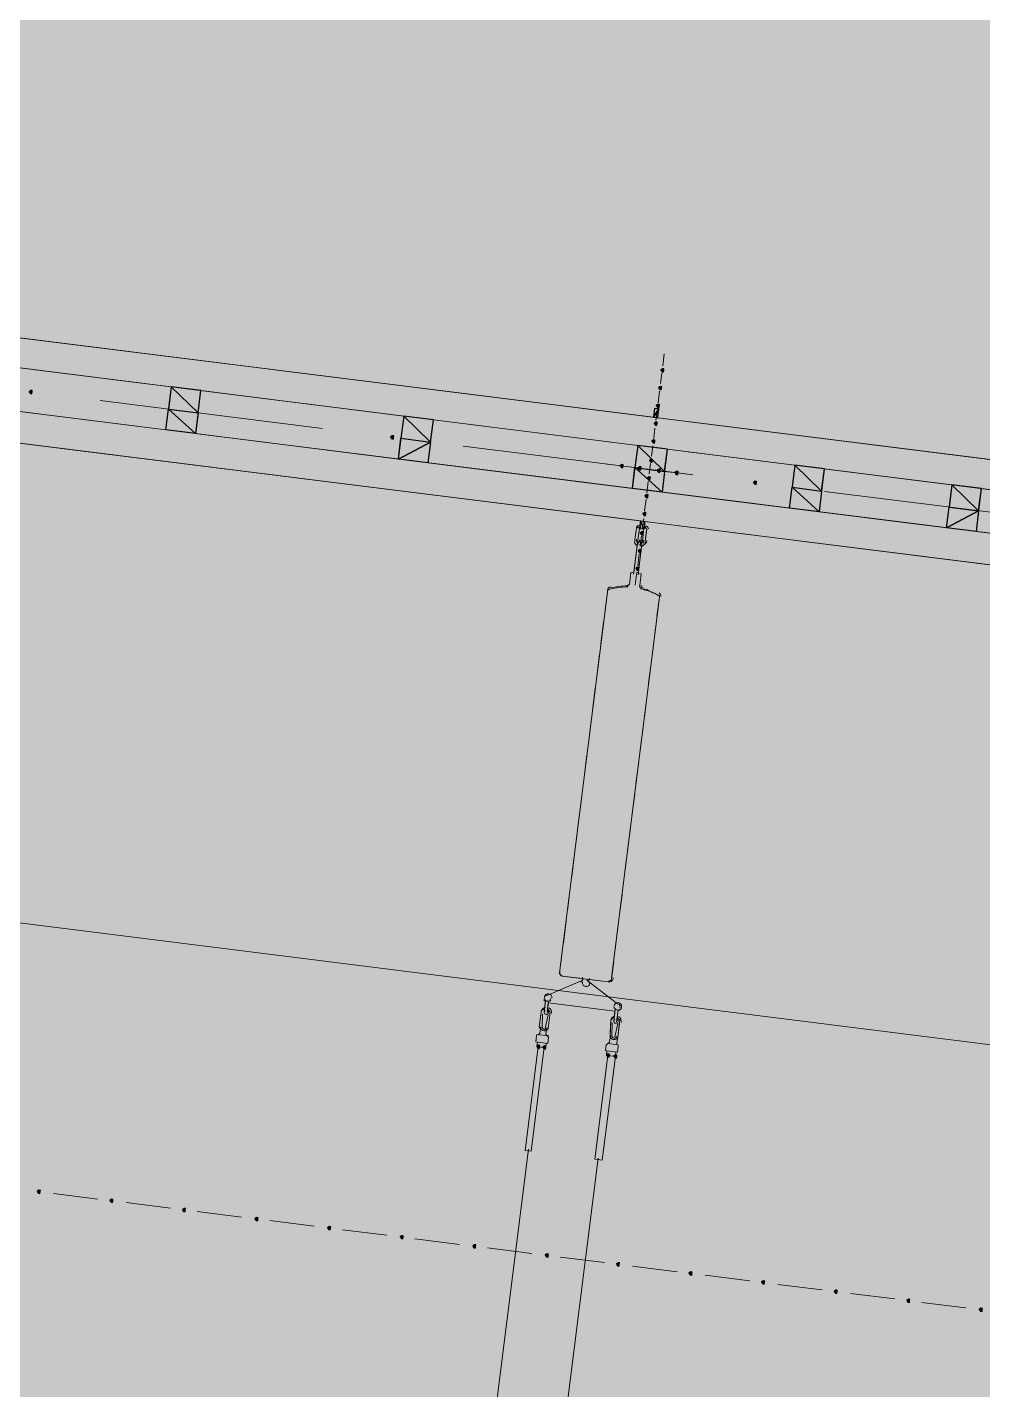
# Model space of a CAD drawing. Header units: metres. Extents: x -4 to 509425, y 7549 to 4732445.
# Drawn here: x 476067.37 to 476072.79, y 4719766.11 to 4719773.84 of the extents above; entities that cross this region are included whole.
import ezdxf

# ---------------------------------------------------------------- set-up
doc = ezdxf.new("R2010")
doc.units = ezdxf.units.M
doc.header["$LTSCALE"] = 0.01
doc.header["$MEASUREMENT"] = 0
doc.layers.get('0').update_dxf_attribs({"lineweight": 0})
doc.layers.add('_SUBESTACIÓN', color=1, linetype='Continuous')
doc.layers.add('SUBESTACION LA VID', color=253, linetype='Continuous')

# ---------------------------------------------------------------- blocks, each defined once
blk = doc.blocks.new('A$Cfff6051d')
at = {"layer": 'SUBESTACION LA VID', "transparency": 33554687}
h = blk.add_hatch(color=256, dxfattribs=at)
h.dxf.hatch_style = 2
h.paths.add_polyline_path([(476070.9804, 4719771.8954), (476070.9814, 4719771.9038), (476070.973, 4719771.9049), (476070.9636, 4719771.8975), (476070.9709, 4719771.8881), (476070.9793, 4719771.887)])
h = blk.add_hatch(color=256, dxfattribs=at)
h.dxf.hatch_style = 2
h.paths.add_polyline_path([(476067.3985, 4719771.7728), (476067.3996, 4719771.7812), (476067.3912, 4719771.7823), (476067.3817, 4719771.7749), (476067.389, 4719771.7655), (476067.3974, 4719771.7644)])
h = blk.add_hatch(color=256, dxfattribs=at)
h.dxf.hatch_style = 2
h.paths.add_polyline_path([(476070.9678, 4719771.7946), (476070.9688, 4719771.803), (476070.9604, 4719771.8041), (476070.951, 4719771.7967), (476070.9583, 4719771.7873), (476070.9667, 4719771.7862)])
h = blk.add_hatch(color=256, dxfattribs=at)
h.dxf.hatch_style = 2
h.paths.add_polyline_path([(476070.9551, 4719771.6938), (476070.9562, 4719771.7022), (476070.9478, 4719771.7033), (476070.9383, 4719771.6959), (476070.9457, 4719771.6865), (476070.9541, 4719771.6854)])
h = blk.add_hatch(color=256, dxfattribs=at)
h.dxf.hatch_style = 2
h.paths.add_polyline_path([(476070.9425, 4719771.593), (476070.9435, 4719771.6014), (476070.9351, 4719771.6025), (476070.9257, 4719771.5951), (476070.933, 4719771.5857), (476070.9414, 4719771.5846)])
h = blk.add_hatch(color=256, dxfattribs=at)
h.dxf.hatch_style = 2
h.paths.add_polyline_path([(476069.4482, 4719771.5159), (476069.4492, 4719771.5243), (476069.4408, 4719771.5253), (476069.4314, 4719771.518), (476069.4387, 4719771.5085), (476069.4471, 4719771.5075)])
h = blk.add_hatch(color=256, dxfattribs=at)
h.dxf.hatch_style = 2
h.paths.add_polyline_path([(476070.9298, 4719771.4922), (476070.9309, 4719771.5006), (476070.9225, 4719771.5017), (476070.913, 4719771.4943), (476070.9204, 4719771.4849), (476070.9288, 4719771.4838)])
h = blk.add_hatch(color=256, dxfattribs=at)
h.dxf.hatch_style = 2
h.paths.add_polyline_path([(476070.9162, 4719771.383), (476070.9172, 4719771.3914), (476070.9088, 4719771.3925), (476070.8994, 4719771.3851), (476070.9067, 4719771.3757), (476070.9151, 4719771.3746)])
h = blk.add_hatch(color=256, dxfattribs=at)
h.dxf.hatch_style = 2
h.paths.add_polyline_path([(476070.7502, 4719771.3526), (476070.7513, 4719771.361), (476070.7429, 4719771.3621), (476070.7334, 4719771.3547), (476070.7408, 4719771.3453), (476070.7492, 4719771.3442)])
h = blk.add_hatch(color=256, dxfattribs=at)
h.dxf.hatch_style = 2
h.paths.add_polyline_path([(476070.851, 4719771.34), (476070.8521, 4719771.3484), (476070.8437, 4719771.3494), (476070.8342, 4719771.3421), (476070.8416, 4719771.3326), (476070.85, 4719771.3316)])
h = blk.add_hatch(color=256, dxfattribs=at)
h.dxf.hatch_style = 2
h.paths.add_polyline_path([(476070.9602, 4719771.3263), (476070.9613, 4719771.3347), (476070.9529, 4719771.3357), (476070.9434, 4719771.3284), (476070.9508, 4719771.3189), (476070.9592, 4719771.3179)])
h = blk.add_hatch(color=256, dxfattribs=at)
h.dxf.hatch_style = 2
h.paths.add_polyline_path([(476071.061, 4719771.3136), (476071.0621, 4719771.322), (476071.0537, 4719771.3231), (476071.0442, 4719771.3158), (476071.0516, 4719771.3063), (476071.06, 4719771.3052)])
h = blk.add_hatch(color=256, dxfattribs=at)
h.dxf.hatch_style = 2
h.paths.add_polyline_path([(476070.9035, 4719771.2822), (476070.9046, 4719771.2906), (476070.8962, 4719771.2917), (476070.8867, 4719771.2843), (476070.8941, 4719771.2749), (476070.9025, 4719771.2738)])
h = blk.add_hatch(color=256, dxfattribs=at)
h.dxf.hatch_style = 2
h.paths.add_polyline_path([(476071.5063, 4719771.2578), (476071.5073, 4719771.2662), (476071.4989, 4719771.2673), (476071.4895, 4719771.2599), (476071.4968, 4719771.2505), (476071.5052, 4719771.2494)])
h = blk.add_hatch(color=256, dxfattribs=at)
h.dxf.hatch_style = 2
h.paths.add_polyline_path([(476070.8909, 4719771.1814), (476070.8919, 4719771.1898), (476070.8835, 4719771.1908), (476070.8741, 4719771.1835), (476070.8814, 4719771.174), (476070.8898, 4719771.173)])
h = blk.add_hatch(color=256, dxfattribs=at)
h.dxf.hatch_style = 2
h.paths.add_polyline_path([(476070.8782, 4719771.0806), (476070.8793, 4719771.089), (476070.8709, 4719771.09), (476070.8614, 4719771.0827), (476070.8688, 4719771.0732), (476070.8772, 4719771.0722)])
h = blk.add_hatch(color=256, dxfattribs=at)
h.dxf.hatch_style = 2
h.paths.add_polyline_path([(476070.8645, 4719770.9714), (476070.8656, 4719770.9798), (476070.8572, 4719770.9808), (476070.8477, 4719770.9735), (476070.8551, 4719770.964), (476070.8635, 4719770.963)])
h = blk.add_hatch(color=256, dxfattribs=at)
h.dxf.hatch_style = 2
h.paths.add_polyline_path([(476070.8519, 4719770.8706), (476070.853, 4719770.879), (476070.8446, 4719770.88), (476070.8351, 4719770.8727), (476070.8425, 4719770.8632), (476070.8509, 4719770.8622)])
h = blk.add_hatch(color=256, dxfattribs=at)
h.dxf.hatch_style = 2
h.paths.add_polyline_path([(476070.8393, 4719770.7698), (476070.8403, 4719770.7782), (476070.8319, 4719770.7792), (476070.8225, 4719770.7719), (476070.8298, 4719770.7624), (476070.8382, 4719770.7614)])
h = blk.add_hatch(color=256, dxfattribs=at)
h.dxf.hatch_style = 2
h.paths.add_polyline_path([(476070.2775, 4719768.0587), (476070.2786, 4719768.0671), (476070.2702, 4719768.0681), (476070.2607, 4719768.0608), (476070.2681, 4719768.0513), (476070.2765, 4719768.0503)])
h = blk.add_hatch(color=256, dxfattribs=at)
h.dxf.hatch_style = 2
h.paths.add_polyline_path([(476070.3111, 4719768.0544), (476070.3122, 4719768.0628), (476070.3038, 4719768.0639), (476070.2943, 4719768.0565), (476070.3017, 4719768.0471), (476070.3101, 4719768.046)])
h = blk.add_hatch(color=256, dxfattribs=at)
h.dxf.hatch_style = 2
h.paths.add_polyline_path([(476070.6724, 4719768.0092), (476070.6734, 4719768.0176), (476070.665, 4719768.0186), (476070.6556, 4719768.0113), (476070.6629, 4719768.0018), (476070.6713, 4719768.0008)])
h = blk.add_hatch(color=256, dxfattribs=at)
h.dxf.hatch_style = 2
h.paths.add_polyline_path([(476070.7144, 4719768.0039), (476070.7154, 4719768.0123), (476070.707, 4719768.0133), (476070.6976, 4719768.006), (476070.7049, 4719767.9965), (476070.7133, 4719767.9955)])
h = blk.add_hatch(color=256, dxfattribs=at)
h.dxf.hatch_style = 2
h.paths.add_polyline_path([(476067.4441, 4719767.2364), (476067.4451, 4719767.2448), (476067.4367, 4719767.2459), (476067.4273, 4719767.2385), (476067.4346, 4719767.2291), (476067.443, 4719767.228)])
h = blk.add_hatch(color=256, dxfattribs=at)
h.dxf.hatch_style = 2
h.paths.add_polyline_path([(476067.8557, 4719767.1848), (476067.8568, 4719767.1932), (476067.8484, 4719767.1943), (476067.8389, 4719767.1869), (476067.8463, 4719767.1775), (476067.8547, 4719767.1764)])
h = blk.add_hatch(color=256, dxfattribs=at)
h.dxf.hatch_style = 2
h.paths.add_polyline_path([(476068.2673, 4719767.1332), (476068.2684, 4719767.1416), (476068.26, 4719767.1427), (476068.2505, 4719767.1353), (476068.2579, 4719767.1259), (476068.2663, 4719767.1248)])
h = blk.add_hatch(color=256, dxfattribs=at)
h.dxf.hatch_style = 2
h.paths.add_polyline_path([(476068.6789, 4719767.0816), (476068.68, 4719767.09), (476068.6716, 4719767.0911), (476068.6621, 4719767.0837), (476068.6695, 4719767.0743), (476068.6779, 4719767.0732)])
h = blk.add_hatch(color=256, dxfattribs=at)
h.dxf.hatch_style = 2
h.paths.add_polyline_path([(476069.0906, 4719767.03), (476069.0916, 4719767.0384), (476069.0832, 4719767.0395), (476069.0738, 4719767.0321), (476069.0811, 4719767.0227), (476069.0895, 4719767.0216)])
h = blk.add_hatch(color=256, dxfattribs=at)
h.dxf.hatch_style = 2
h.paths.add_polyline_path([(476069.5022, 4719766.9784), (476069.5032, 4719766.9868), (476069.4948, 4719766.9878), (476069.4854, 4719766.9805), (476069.4927, 4719766.971), (476069.5011, 4719766.97)])
h = blk.add_hatch(color=256, dxfattribs=at)
h.dxf.hatch_style = 2
h.paths.add_polyline_path([(476069.9138, 4719766.9268), (476069.9148, 4719766.9352), (476069.9064, 4719766.9362), (476069.897, 4719766.9289), (476069.9043, 4719766.9194), (476069.9127, 4719766.9184)])
h = blk.add_hatch(color=256, dxfattribs=at)
h.dxf.hatch_style = 2
h.paths.add_polyline_path([(476070.3254, 4719766.8752), (476070.3265, 4719766.8836), (476070.3181, 4719766.8846), (476070.3086, 4719766.8773), (476070.316, 4719766.8678), (476070.3244, 4719766.8668)])
h = blk.add_hatch(color=256, dxfattribs=at)
h.dxf.hatch_style = 2
h.paths.add_polyline_path([(476070.7286, 4719766.8246), (476070.7297, 4719766.833), (476070.7213, 4719766.8341), (476070.7118, 4719766.8267), (476070.7192, 4719766.8173), (476070.7276, 4719766.8162)])
h = blk.add_hatch(color=256, dxfattribs=at)
h.dxf.hatch_style = 2
h.paths.add_polyline_path([(476071.1402, 4719766.773), (476071.1413, 4719766.7814), (476071.1329, 4719766.7825), (476071.1234, 4719766.7751), (476071.1308, 4719766.7657), (476071.1392, 4719766.7646)])
h = blk.add_hatch(color=256, dxfattribs=at)
h.dxf.hatch_style = 2
h.paths.add_polyline_path([(476071.5519, 4719766.7214), (476071.5529, 4719766.7298), (476071.5445, 4719766.7309), (476071.5351, 4719766.7235), (476071.5424, 4719766.7141), (476071.5508, 4719766.713)])
h = blk.add_hatch(color=256, dxfattribs=at)
h.dxf.hatch_style = 2
h.paths.add_polyline_path([(476071.9635, 4719766.6698), (476071.9645, 4719766.6782), (476071.9561, 4719766.6793), (476071.9467, 4719766.6719), (476071.954, 4719766.6625), (476071.9624, 4719766.6614)])
h = blk.add_hatch(color=256, dxfattribs=at)
h.dxf.hatch_style = 2
h.paths.add_polyline_path([(476072.3751, 4719766.6182), (476072.3761, 4719766.6266), (476072.3677, 4719766.6277), (476072.3583, 4719766.6203), (476072.3656, 4719766.6109), (476072.374, 4719766.6098)])
h = blk.add_hatch(color=256, dxfattribs=at)
h.dxf.hatch_style = 2
h.paths.add_polyline_path([(476072.7867, 4719766.5666), (476072.7878, 4719766.575), (476072.7794, 4719766.5761), (476072.7699, 4719766.5687), (476072.7773, 4719766.5593), (476072.7857, 4719766.5582)])
at = {"layer": 'SUBESTACION LA VID', "lineweight": 15}
for p, q in [((476076.4761, 4719767.6143), (475978.9986, 4719779.835)), ((476073.4752, 4719771.3096), (476060.4631, 4719772.9409)), ((476073.3029, 4719771.1606), (476060.5848, 4719772.755)), ((476073.2724, 4719770.917), (476060.5543, 4719772.5114)), ((476073.4015, 4719770.7216), (476060.3894, 4719772.3529)), ((476070.9836, 4719771.9889), (476070.9752, 4719771.9217)), ((476070.9699, 4719771.8797), (476070.9625, 4719771.8209)), ((476068.1566, 4719771.5583), (476068.1871, 4719771.8019)), ((476068.3246, 4719771.5373), (476068.3551, 4719771.7809)), ((476070.9572, 4719771.7789), (476070.9488, 4719771.7117)), ((476069.045, 4719771.5664), (476067.7849, 4719771.7244)), ((476069.4754, 4719771.393), (476069.506, 4719771.6366)), ((476069.6434, 4719771.3719), (476069.674, 4719771.6155)), ((476070.9446, 4719771.6781), (476070.9362, 4719771.6109)), ((476070.9309, 4719771.5689), (476070.9235, 4719771.5101)), ((476071.103, 4719771.3084), (476069.843, 4719771.4664)), ((476070.8027, 4719771.2266), (476070.8332, 4719771.4702)), ((476070.9183, 4719771.4681), (476070.9109, 4719771.4093)), ((476070.9707, 4719771.2055), (476071.0012, 4719771.4491)), ((476070.725, 4719771.3558), (476070.6578, 4719771.3642)), ((476070.8258, 4719771.3431), (476070.767, 4719771.3505)), ((476070.9266, 4719771.3305), (476070.8678, 4719771.3379)), ((476070.9056, 4719771.3673), (476070.8983, 4719771.3085)), ((476071.0358, 4719771.3168), (476070.9686, 4719771.3252)), ((476071.145, 4719771.3031), (476071.0694, 4719771.3126)), ((476071.6931, 4719771.1149), (476071.7237, 4719771.3586)), ((476071.8611, 4719771.0939), (476071.8917, 4719771.3375)), ((476070.893, 4719771.2665), (476070.8846, 4719771.1992)), ((476072.5836, 4719771.0033), (476072.6141, 4719771.2469)), ((476070.8804, 4719771.1656), (476070.8719, 4719771.0984)), ((476073.1527, 4719771.0514), (476071.8927, 4719771.2094)), ((476072.7516, 4719770.9822), (476072.7821, 4719771.2259)), ((476070.8173, 4719770.9347), (476070.8257, 4719771.0019)), ((476070.8341, 4719770.9325), (476070.8425, 4719770.9997)), ((476070.8667, 4719771.0564), (476070.8593, 4719770.9976)), ((476070.8677, 4719770.9966), (476070.8593, 4719770.9294)), ((476070.873, 4719771.0386), (476070.8677, 4719770.9966)), ((476070.854, 4719770.9556), (476070.8467, 4719770.8968)), ((476070.8845, 4719770.9945), (476070.8761, 4719770.9273)), ((476070.8835, 4719770.9861), (476070.8803, 4719770.9609)), ((476070.832, 4719770.9157), (476070.8099, 4719770.7393)), ((476070.8414, 4719770.8548), (476070.833, 4719770.7876)), ((476070.8572, 4719770.9126), (476070.8351, 4719770.7362)), ((476070.8288, 4719770.754), (476070.8193, 4719770.6784)), ((476070.6481, 4719770.5378), (476070.6607, 4719770.6386)), ((476070.9558, 4719770.6101), (476070.9421, 4719770.5009)), ((476070.6239, 4719770.3446), (476070.6397, 4719770.4706)), ((476070.9337, 4719770.4337), (476070.9179, 4719770.3077)), ((476070.6007, 4719770.1598), (476070.6165, 4719770.2858)), ((476070.9105, 4719770.2489), (476070.8947, 4719770.1229)), ((476070.5765, 4719769.9666), (476070.5923, 4719770.0926)), ((476070.8863, 4719770.0557), (476070.8705, 4719769.9297)), ((476070.5533, 4719769.7818), (476070.5691, 4719769.9078)), ((476070.8631, 4719769.8709), (476070.8473, 4719769.7449)), ((476070.5291, 4719769.5885), (476070.5449, 4719769.7145)), ((476070.8389, 4719769.6777), (476070.8231, 4719769.5517)), ((476070.5059, 4719769.4037), (476070.5217, 4719769.5297)), ((476070.8157, 4719769.4929), (476070.7999, 4719769.3669)), ((476070.4817, 4719769.2105), (476070.4975, 4719769.3365)), ((476070.7915, 4719769.2997), (476070.7757, 4719769.1737)), ((476070.4585, 4719769.0257), (476070.4743, 4719769.1517)), ((476070.7683, 4719769.1149), (476070.7525, 4719768.9889)), ((476070.4343, 4719768.8325), (476070.4501, 4719768.9585)), ((476070.7441, 4719768.9217), (476070.7283, 4719768.7957)), ((476070.4111, 4719768.6477), (476070.4269, 4719768.7737)), ((476070.7209, 4719768.7369), (476070.7051, 4719768.6108)), ((476070.3901, 4719768.4797), (476070.4027, 4719768.5805)), ((476070.6967, 4719768.5436), (476070.6841, 4719768.4428)), ((476070.6652, 4719768.4281), (476070.4048, 4719768.4608)), ((476070.3228, 4719768.3516), (476070.5213, 4719768.4376)), ((476070.7176, 4719768.3021), (476070.5465, 4719768.4345)), ((476070.3018, 4719768.2519), (476070.3102, 4719768.3191)), ((476070.3039, 4719768.3369), (476070.3028, 4719768.3285)), ((476070.3186, 4719768.2498), (476070.327, 4719768.317)), ((476070.7039, 4719768.2612), (476070.3259, 4719768.3086)), ((476070.3375, 4719768.3327), (476070.3364, 4719768.3243)), ((476070.2839, 4719768.2456), (476070.2744, 4719768.17)), ((476070.2923, 4719768.2445), (476070.2912, 4719768.1679)), ((476070.3259, 4719768.2403), (476070.308, 4719768.1658)), ((476070.3343, 4719768.2392), (476070.3248, 4719768.1636)), ((476070.6966, 4719768.2024), (476070.705, 4719768.2696)), ((476070.6987, 4719768.2874), (476070.6977, 4719768.279)), ((476070.7134, 4719768.2003), (476070.7218, 4719768.2675)), ((476070.7407, 4719768.2822), (476070.7397, 4719768.2738)), ((476070.2818, 4719768.1605), (476070.2786, 4719768.1353)), ((476070.3154, 4719768.1563), (476070.3122, 4719768.1311)), ((476070.6787, 4719768.1961), (476070.6776, 4719768.1194)), ((476070.6871, 4719768.195), (476070.686, 4719768.1184)), ((476070.7207, 4719768.1908), (476070.7028, 4719768.1163)), ((476070.7291, 4719768.1897), (476070.7196, 4719768.1141)), ((476070.2691, 4719768.0597), (476070.1954, 4719767.4717)), ((476070.2597, 4719768.1206), (476070.2555, 4719768.087)), ((476070.3227, 4719768.0786), (476070.2555, 4719768.087)), ((476070.2555, 4719768.087), (476070.2555, 4719768.087)), ((476070.2597, 4719768.1206), (476070.2597, 4719768.1206)), ((476070.2639, 4719768.086), (476070.2607, 4719768.0608)), ((476070.328, 4719768.1206), (476070.2608, 4719768.129)), ((476070.3027, 4719768.0555), (476070.2691, 4719768.0597)), ((476070.2692, 4719768.128), (476070.2786, 4719768.1353)), ((476070.3143, 4719768.0796), (476070.3111, 4719768.0544)), ((476070.3196, 4719768.1216), (476070.3122, 4719768.1311)), ((476070.3269, 4719768.1122), (476070.3227, 4719768.0786)), ((476070.3227, 4719768.0786), (476070.3227, 4719768.0786)), ((476070.3269, 4719768.1122), (476070.3269, 4719768.1122)), ((476070.6545, 4719768.0711), (476070.6503, 4719768.0375)), ((476070.6629, 4719768.0701), (476070.6629, 4719768.0701)), ((476070.664, 4719768.0785), (476070.6734, 4719768.0858)), ((476070.664, 4719768.0785), (476070.7228, 4719768.0711)), ((476070.6766, 4719768.111), (476070.6734, 4719768.0858)), ((476070.7144, 4719768.0721), (476070.7154, 4719768.0805)), ((476070.7186, 4719768.1057), (476070.7154, 4719768.0805)), ((476070.7217, 4719768.0627), (476070.7175, 4719768.0291)), ((476070.7217, 4719768.0627), (476070.7217, 4719768.0627)), ((476070.3027, 4719768.0555), (476070.229, 4719767.4675)), ((476070.664, 4719768.0102), (476070.5902, 4719767.4222)), ((476070.706, 4719768.0049), (476070.6322, 4719767.4169)), ((476070.6587, 4719768.0365), (476070.6556, 4719768.0113)), ((476070.6587, 4719768.0365), (476070.7175, 4719768.0291)), ((476070.6587, 4719768.0365), (476070.6587, 4719768.0365)), ((476070.664, 4719768.0102), (476070.706, 4719768.0049)), ((476070.7091, 4719768.0301), (476070.706, 4719768.0049)), ((476070.7175, 4719768.0291), (476070.7175, 4719768.0291)), ((476070.229, 4719767.4675), (476070.1954, 4719767.4717)), ((476070.5902, 4719767.4222), (476070.6322, 4719767.4169)), ((476067.7717, 4719767.1953), (476067.5197, 4719767.2269)), ((476068.1833, 4719767.1437), (476067.9313, 4719767.1753)), ((476068.5865, 4719767.0932), (476068.3345, 4719767.1248)), ((476068.9982, 4719767.0416), (476068.7462, 4719767.0732)), ((476069.4098, 4719766.99), (476069.1578, 4719767.0216)), ((476069.8214, 4719766.9384), (476069.5694, 4719766.97)), ((476070.233, 4719766.8868), (476069.981, 4719766.9184)), ((476070.6446, 4719766.8352), (476070.3926, 4719766.8668)), ((476071.0562, 4719766.7836), (476070.8042, 4719766.8152)), ((476071.4679, 4719766.732), (476071.2158, 4719766.7636)), ((476071.8795, 4719766.6804), (476071.6275, 4719766.7119)), ((476072.2911, 4719766.6288), (476072.0391, 4719766.6603)), ((476072.6943, 4719766.5782), (476072.4423, 4719766.6098))]:
    blk.add_line(p, q, dxfattribs=at)
at = {"layer": 'SUBESTACION LA VID', "lineweight": 0}
for p, q in [((476066.9565, 4719772.1269), (476070.9215, 4719771.6298)), ((476070.9467, 4719771.6266), (476066.9565, 4719772.1269)), ((476066.8599, 4719771.9683), (476068.1871, 4719771.8019)), ((476066.8293, 4719771.7247), (476068.1566, 4719771.5583)), ((476068.1566, 4719771.5583), (476070.8027, 4719771.2266)), ((476070.8027, 4719771.2266), (476071.6931, 4719771.1149))]:
    blk.add_line(p, q, dxfattribs=at)
at = {"layer": 'SUBESTACION LA VID', "lineweight": 15}
for points in [[(476073.324, 4719771.3286), (476070.9467, 4719771.6266), (476070.953, 4719771.677), (476070.9278, 4719771.6802), (476070.9215, 4719771.6298), (476066.9733, 4719772.1247)], [(476067.0279, 4719771.9473), (476068.1871, 4719771.8019), (476068.1713, 4719771.6759), (476068.3393, 4719771.6549), (476068.3551, 4719771.7809), (476069.506, 4719771.6366), (476069.4902, 4719771.5106), (476069.6582, 4719771.4895), (476069.674, 4719771.6155), (476070.8332, 4719771.4702), (476070.8174, 4719771.3442), (476070.9854, 4719771.3231), (476071.0012, 4719771.4491), (476071.7237, 4719771.3586), (476071.7079, 4719771.2326), (476071.8759, 4719771.2115), (476071.8917, 4719771.3375), (476072.6141, 4719771.2469), (476072.5983, 4719771.1209), (476072.7663, 4719771.0999), (476072.7821, 4719771.2259), (476073.2357, 4719771.169)], [(476073.2503, 4719770.7406), (476070.873, 4719771.0386), (476070.8677, 4719770.9966), (476070.8425, 4719770.9997), (476070.8478, 4719771.0418), (476066.8996, 4719771.5367)], [(476066.9973, 4719771.7037), (476068.1566, 4719771.5583), (476068.1713, 4719771.6759), (476068.3393, 4719771.6549), (476068.3246, 4719771.5373), (476069.4754, 4719771.393), (476069.4902, 4719771.5106), (476069.6582, 4719771.4895), (476069.6434, 4719771.3719), (476070.8027, 4719771.2266), (476070.8174, 4719771.3442), (476070.9854, 4719771.3231), (476070.9707, 4719771.2055), (476071.6931, 4719771.1149), (476071.7079, 4719771.2326), (476071.8759, 4719771.2115), (476071.8611, 4719771.0939), (476072.5836, 4719771.0033), (476072.5983, 4719771.1209), (476072.7663, 4719771.0999), (476072.7516, 4719770.9822), (476073.2052, 4719770.9254)], [(476070.9215, 4719771.6298), (476070.9278, 4719771.6802), (476070.953, 4719771.677), (476070.9467, 4719771.6266)], [(476070.1954, 4719767.4717), (476070.229, 4719767.4675), (476070.3027, 4719768.0555), (476070.3111, 4719768.0544), (476070.3143, 4719768.0796), (476070.3227, 4719768.0786), (476070.3269, 4719768.1122), (476070.3196, 4719768.1216), (476070.3122, 4719768.1311), (476070.3154, 4719768.1563), (476070.3248, 4719768.1636), (476070.3343, 4719768.2392), (476070.3354, 4719768.2476), (476070.3364, 4719768.256), (476070.3291, 4719768.2655), (476070.3217, 4719768.275), (476070.3259, 4719768.3086), (476070.7039, 4719768.2612), (476070.6997, 4719768.2276), (476070.6903, 4719768.2202), (476070.6808, 4719768.2129), (476070.6798, 4719768.2045), (476070.6776, 4719768.1194), (476070.6766, 4719768.111), (476070.6734, 4719768.0858), (476070.664, 4719768.0785), (476070.6545, 4719768.0711), (476070.6503, 4719768.0375), (476070.6587, 4719768.0365), (476070.6556, 4719768.0113), (476070.664, 4719768.0102), (476070.5902, 4719767.4222), (476070.6322, 4719767.4169), (476070.706, 4719768.0049), (476070.7091, 4719768.0301), (476070.7175, 4719768.0291), (476070.7217, 4719768.0627), (476070.7228, 4719768.0711), (476070.7144, 4719768.0721), (476070.7154, 4719768.0805), (476070.7186, 4719768.1057), (476070.7196, 4719768.1141), (476070.7302, 4719768.1981), (476070.7312, 4719768.2065), (476070.7323, 4719768.2149), (476070.7239, 4719768.216), (476070.7165, 4719768.2255), (476070.7218, 4719768.2675), (476070.7302, 4719768.2664), (476070.7397, 4719768.2738), (476070.7407, 4719768.2822), (476070.7323, 4719768.2832), (476070.7334, 4719768.2916), (476070.726, 4719768.3011), (476070.7176, 4719768.3021), (476070.5465, 4719768.4345), (476070.5475, 4719768.4429), (476070.6652, 4719768.4281), (476070.6746, 4719768.4355), (476070.683, 4719768.4344), (476070.6841, 4719768.4428), (476070.6851, 4719768.4512), (476070.9558, 4719770.6101), (476070.9568, 4719770.6185), (476070.9484, 4719770.6196), (476070.9327, 4719770.6301), (476070.9001, 4719770.6427), (476070.8844, 4719770.6532), (476070.8592, 4719770.6564), (476070.8508, 4719770.6574), (476070.8518, 4719770.6658), (476070.8434, 4719770.6669), (476070.8445, 4719770.6753), (476070.8466, 4719770.6921), (476070.8487, 4719770.7089), (476070.8508, 4719770.7257), (476070.8529, 4719770.7425), (476070.8361, 4719770.7446), (476070.8551, 4719770.8958), (476070.8645, 4719770.9031), (476070.874, 4719770.9105), (476070.875, 4719770.9189), (476070.8761, 4719770.9273), (476070.8835, 4719770.9861), (476070.8845, 4719770.9945), (476070.8772, 4719771.0039), (476070.8677, 4719770.9966), (476070.8593, 4719770.9294), (476070.8582, 4719770.921), (476070.8572, 4719770.9126), (476070.8498, 4719770.922), (476070.8414, 4719770.9231), (476070.832, 4719770.9157), (476070.833, 4719770.9241), (476070.8341, 4719770.9325), (476070.8425, 4719770.9997), (476070.8352, 4719771.0092), (476070.8257, 4719771.0019), (476070.8173, 4719770.9347), (476070.8162, 4719770.9263), (476070.8152, 4719770.9179), (476070.8225, 4719770.9084), (476070.8299, 4719770.8989), (476070.8109, 4719770.7477), (476070.7941, 4719770.7498), (476070.792, 4719770.733), (476070.7899, 4719770.7162), (476070.7878, 4719770.6994), (476070.7857, 4719770.6826), (476070.7762, 4719770.6753), (476070.7752, 4719770.6669), (476070.7668, 4719770.668), (476070.7237, 4719770.6648), (476070.6712, 4719770.6543), (476070.6618, 4719770.647), (476070.6607, 4719770.6386), (476070.3901, 4719768.4797), (476070.389, 4719768.4713), (476070.3974, 4719768.4702), (476070.3964, 4719768.4618), (476070.4048, 4719768.4608), (476070.5224, 4719768.446), (476070.5213, 4719768.4376), (476070.3228, 4719768.3516), (476070.3144, 4719768.3527), (476070.3049, 4719768.3453), (476070.3039, 4719768.3369), (476070.3028, 4719768.3285), (476070.3018, 4719768.3201), (476070.3102, 4719768.3191), (476070.3049, 4719768.2771), (476070.2955, 4719768.2697), (476070.286, 4719768.2624), (476070.285, 4719768.254), (476070.2744, 4719768.17), (476070.2818, 4719768.1605), (476070.2786, 4719768.1353), (476070.2692, 4719768.128), (476070.2608, 4719768.129), (476070.2597, 4719768.1206), (476070.2555, 4719768.087), (476070.2639, 4719768.086), (476070.2607, 4719768.0608), (476070.2691, 4719768.0597), (476070.1954, 4719767.4717)], [(476070.8478, 4719771.0418), (476070.8425, 4719770.9997), (476070.8677, 4719770.9966)], [(476070.7857, 4719770.6826), (476070.7878, 4719770.6994), (476070.7899, 4719770.7162), (476070.792, 4719770.733), (476070.7941, 4719770.7498), (476070.8109, 4719770.7477)], [(476070.8361, 4719770.7446), (476070.8529, 4719770.7425), (476070.8508, 4719770.7257), (476070.8487, 4719770.7089), (476070.8466, 4719770.6921), (476070.8445, 4719770.6753)], [(476070.2133, 4719767.478), (476069.9721, 4719765.5543), (476065.5889, 4719730.5921)], [(476065.9837, 4719730.5426), (476070.3669, 4719765.5048), (476070.6081, 4719767.4285)]]:
    blk.add_lwpolyline(points, dxfattribs=at)
at = {"layer": 'SUBESTACION LA VID', "lineweight": 0}
for points in [[(476060.6059, 4719772.923), (476070.9467, 4719771.6266), (476062.9916, 4719772.6239)], [(476060.5322, 4719772.335), (476070.873, 4719771.0386), (476062.9179, 4719772.0359)], [(476070.873, 4719771.0386), (476066.8996, 4719771.5367), (476062.9179, 4719772.0359), (476066.8828, 4719771.5388)], [(476071.7237, 4719771.3586), (476070.8332, 4719771.4702), (476068.1871, 4719771.8019)], [(476069.674, 4719771.6155), (476068.1871, 4719771.8019), (476069.506, 4719771.6366)], [(476069.4754, 4719771.393), (476070.8027, 4719771.2266), (476068.3246, 4719771.5373)], [(476072.7821, 4719771.2259), (476071.7237, 4719771.3586), (476072.6141, 4719771.2469)], [(476072.7516, 4719770.9822), (476071.6931, 4719771.1149), (476072.5836, 4719771.0033)]]:
    blk.add_lwpolyline(points, dxfattribs=at)
at = {"layer": 'SUBESTACION LA VID'}
for points in [[(476070.9804, 4719771.8954), (476070.9814, 4719771.9038), (476070.973, 4719771.9049), (476070.9636, 4719771.8975), (476070.9709, 4719771.8881), (476070.9793, 4719771.887)], [(476067.3985, 4719771.7728), (476067.3996, 4719771.7812), (476067.3912, 4719771.7823), (476067.3817, 4719771.7749), (476067.389, 4719771.7655), (476067.3974, 4719771.7644)], [(476068.1713, 4719771.6759), (476068.3393, 4719771.6549), (476068.1871, 4719771.8019)], [(476068.3393, 4719771.6549), (476068.3551, 4719771.7809), (476068.1871, 4719771.8019)], [(476070.9678, 4719771.7946), (476070.9688, 4719771.803), (476070.9604, 4719771.8041), (476070.951, 4719771.7967), (476070.9583, 4719771.7873), (476070.9667, 4719771.7862)], [(476070.9551, 4719771.6938), (476070.9562, 4719771.7022), (476070.9478, 4719771.7033), (476070.9383, 4719771.6959), (476070.9457, 4719771.6865), (476070.9541, 4719771.6854)], [(476068.1566, 4719771.5583), (476068.1713, 4719771.6759), (476068.3246, 4719771.5373)], [(476068.3246, 4719771.5373), (476068.1713, 4719771.6759), (476068.3393, 4719771.6549)], [(476069.4902, 4719771.5106), (476069.6582, 4719771.4895), (476069.506, 4719771.6366)], [(476069.6582, 4719771.4895), (476069.674, 4719771.6155), (476069.506, 4719771.6366)], [(476070.9215, 4719771.6298), (476070.953, 4719771.677), (476070.9278, 4719771.6802)], [(476070.9467, 4719771.6266), (476070.953, 4719771.677), (476070.9215, 4719771.6298)], [(476070.9425, 4719771.593), (476070.9435, 4719771.6014), (476070.9351, 4719771.6025), (476070.9257, 4719771.5951), (476070.933, 4719771.5857), (476070.9414, 4719771.5846)], [(476069.4482, 4719771.5159), (476069.4492, 4719771.5243), (476069.4408, 4719771.5253), (476069.4314, 4719771.518), (476069.4387, 4719771.5085), (476069.4471, 4719771.5075)], [(476069.4754, 4719771.393), (476069.4902, 4719771.5106), (476069.6582, 4719771.4895)], [(476069.6434, 4719771.3719), (476069.4754, 4719771.393), (476069.6582, 4719771.4895)], [(476070.8174, 4719771.3442), (476070.9854, 4719771.3231), (476070.8332, 4719771.4702)], [(476070.9854, 4719771.3231), (476071.0012, 4719771.4491), (476070.8332, 4719771.4702)], [(476070.9298, 4719771.4922), (476070.9309, 4719771.5006), (476070.9225, 4719771.5017), (476070.913, 4719771.4943), (476070.9204, 4719771.4849), (476070.9288, 4719771.4838)], [(476070.9162, 4719771.383), (476070.9172, 4719771.3914), (476070.9088, 4719771.3925), (476070.8994, 4719771.3851), (476070.9067, 4719771.3757), (476070.9151, 4719771.3746)], [(476070.7502, 4719771.3526), (476070.7513, 4719771.361), (476070.7429, 4719771.3621), (476070.7334, 4719771.3547), (476070.7408, 4719771.3453), (476070.7492, 4719771.3442)], [(476070.8027, 4719771.2266), (476070.8174, 4719771.3442), (476070.9707, 4719771.2055)], [(476070.9707, 4719771.2055), (476070.8174, 4719771.3442), (476070.9854, 4719771.3231)], [(476070.851, 4719771.34), (476070.8521, 4719771.3484), (476070.8437, 4719771.3494), (476070.8342, 4719771.3421), (476070.8416, 4719771.3326), (476070.85, 4719771.3316)], [(476070.9602, 4719771.3263), (476070.9613, 4719771.3347), (476070.9529, 4719771.3357), (476070.9434, 4719771.3284), (476070.9508, 4719771.3189), (476070.9592, 4719771.3179)], [(476071.061, 4719771.3136), (476071.0621, 4719771.322), (476071.0537, 4719771.3231), (476071.0442, 4719771.3158), (476071.0516, 4719771.3063), (476071.06, 4719771.3052)], [(476071.7079, 4719771.2326), (476071.8759, 4719771.2115), (476071.7237, 4719771.3586)], [(476071.8759, 4719771.2115), (476071.8917, 4719771.3375), (476071.7237, 4719771.3586)], [(476070.9035, 4719771.2822), (476070.9046, 4719771.2906), (476070.8962, 4719771.2917), (476070.8867, 4719771.2843), (476070.8941, 4719771.2749), (476070.9025, 4719771.2738)], [(476071.5063, 4719771.2578), (476071.5073, 4719771.2662), (476071.4989, 4719771.2673), (476071.4895, 4719771.2599), (476071.4968, 4719771.2505), (476071.5052, 4719771.2494)], [(476071.6931, 4719771.1149), (476071.7079, 4719771.2326), (476071.8611, 4719771.0939)], [(476071.8611, 4719771.0939), (476071.7079, 4719771.2326), (476071.8759, 4719771.2115)], [(476072.5983, 4719771.1209), (476072.7663, 4719771.0999), (476072.6141, 4719771.2469)], [(476072.7663, 4719771.0999), (476072.7821, 4719771.2259), (476072.6141, 4719771.2469)], [(476070.8909, 4719771.1814), (476070.8919, 4719771.1898), (476070.8835, 4719771.1908), (476070.8741, 4719771.1835), (476070.8814, 4719771.174), (476070.8898, 4719771.173)], [(476070.8782, 4719771.0806), (476070.8793, 4719771.089), (476070.8709, 4719771.09), (476070.8614, 4719771.0827), (476070.8688, 4719771.0732), (476070.8772, 4719771.0722)], [(476072.5836, 4719771.0033), (476072.5983, 4719771.1209), (476072.7663, 4719771.0999)], [(476072.7516, 4719770.9822), (476072.5836, 4719771.0033), (476072.7663, 4719771.0999)], [(476070.8645, 4719770.9714), (476070.8656, 4719770.9798), (476070.8572, 4719770.9808), (476070.8477, 4719770.9735), (476070.8551, 4719770.964), (476070.8635, 4719770.963)], [(476070.8519, 4719770.8706), (476070.853, 4719770.879), (476070.8446, 4719770.88), (476070.8351, 4719770.8727), (476070.8425, 4719770.8632), (476070.8509, 4719770.8622)], [(476070.8393, 4719770.7698), (476070.8403, 4719770.7782), (476070.8319, 4719770.7792), (476070.8225, 4719770.7719), (476070.8298, 4719770.7624), (476070.8382, 4719770.7614)], [(476070.2775, 4719768.0587), (476070.2786, 4719768.0671), (476070.2702, 4719768.0681), (476070.2607, 4719768.0608), (476070.2681, 4719768.0513), (476070.2765, 4719768.0503)], [(476070.3111, 4719768.0544), (476070.3122, 4719768.0628), (476070.3038, 4719768.0639), (476070.2943, 4719768.0565), (476070.3017, 4719768.0471), (476070.3101, 4719768.046)], [(476070.6724, 4719768.0092), (476070.6734, 4719768.0176), (476070.665, 4719768.0186), (476070.6556, 4719768.0113), (476070.6629, 4719768.0018), (476070.6713, 4719768.0008)], [(476070.7144, 4719768.0039), (476070.7154, 4719768.0123), (476070.707, 4719768.0133), (476070.6976, 4719768.006), (476070.7049, 4719767.9965), (476070.7133, 4719767.9955)], [(476067.4441, 4719767.2364), (476067.4451, 4719767.2448), (476067.4367, 4719767.2459), (476067.4273, 4719767.2385), (476067.4346, 4719767.2291), (476067.443, 4719767.228)], [(476067.8557, 4719767.1848), (476067.8568, 4719767.1932), (476067.8484, 4719767.1943), (476067.8389, 4719767.1869), (476067.8463, 4719767.1775), (476067.8547, 4719767.1764)], [(476068.2673, 4719767.1332), (476068.2684, 4719767.1416), (476068.26, 4719767.1427), (476068.2505, 4719767.1353), (476068.2579, 4719767.1259), (476068.2663, 4719767.1248)], [(476068.6789, 4719767.0816), (476068.68, 4719767.09), (476068.6716, 4719767.0911), (476068.6621, 4719767.0837), (476068.6695, 4719767.0743), (476068.6779, 4719767.0732)], [(476069.0906, 4719767.03), (476069.0916, 4719767.0384), (476069.0832, 4719767.0395), (476069.0738, 4719767.0321), (476069.0811, 4719767.0227), (476069.0895, 4719767.0216)], [(476069.5022, 4719766.9784), (476069.5032, 4719766.9868), (476069.4948, 4719766.9878), (476069.4854, 4719766.9805), (476069.4927, 4719766.971), (476069.5011, 4719766.97)], [(476069.9138, 4719766.9268), (476069.9148, 4719766.9352), (476069.9064, 4719766.9362), (476069.897, 4719766.9289), (476069.9043, 4719766.9194), (476069.9127, 4719766.9184)], [(476070.3254, 4719766.8752), (476070.3265, 4719766.8836), (476070.3181, 4719766.8846), (476070.3086, 4719766.8773), (476070.316, 4719766.8678), (476070.3244, 4719766.8668)], [(476070.7286, 4719766.8246), (476070.7297, 4719766.833), (476070.7213, 4719766.8341), (476070.7118, 4719766.8267), (476070.7192, 4719766.8173), (476070.7276, 4719766.8162)], [(476071.1402, 4719766.773), (476071.1413, 4719766.7814), (476071.1329, 4719766.7825), (476071.1234, 4719766.7751), (476071.1308, 4719766.7657), (476071.1392, 4719766.7646)], [(476071.5519, 4719766.7214), (476071.5529, 4719766.7298), (476071.5445, 4719766.7309), (476071.5351, 4719766.7235), (476071.5424, 4719766.7141), (476071.5508, 4719766.713)], [(476071.9635, 4719766.6698), (476071.9645, 4719766.6782), (476071.9561, 4719766.6793), (476071.9467, 4719766.6719), (476071.954, 4719766.6625), (476071.9624, 4719766.6614)], [(476072.3751, 4719766.6182), (476072.3761, 4719766.6266), (476072.3677, 4719766.6277), (476072.3583, 4719766.6203), (476072.3656, 4719766.6109), (476072.374, 4719766.6098)], [(476072.7867, 4719766.5666), (476072.7878, 4719766.575), (476072.7794, 4719766.5761), (476072.7699, 4719766.5687), (476072.7773, 4719766.5593), (476072.7857, 4719766.5582)]]:
    blk.add_lwpolyline(points, close=True, dxfattribs=at)
at = {"layer": 'SUBESTACION LA VID', "lineweight": 0}
for points in [[(476070.9804, 4719771.8954), (476070.9814, 4719771.9038), (476070.973, 4719771.9049), (476070.9636, 4719771.8975), (476070.9709, 4719771.8881), (476070.9793, 4719771.887)], [(476067.3985, 4719771.7728), (476067.3996, 4719771.7812), (476067.3912, 4719771.7823), (476067.3817, 4719771.7749), (476067.389, 4719771.7655), (476067.3974, 4719771.7644)], [(476068.1713, 4719771.6759), (476068.3393, 4719771.6549), (476068.1871, 4719771.8019)], [(476068.3393, 4719771.6549), (476068.3551, 4719771.7809), (476068.1871, 4719771.8019)], [(476070.9678, 4719771.7946), (476070.9688, 4719771.803), (476070.9604, 4719771.8041), (476070.951, 4719771.7967), (476070.9583, 4719771.7873), (476070.9667, 4719771.7862)], [(476070.9551, 4719771.6938), (476070.9562, 4719771.7022), (476070.9478, 4719771.7033), (476070.9383, 4719771.6959), (476070.9457, 4719771.6865), (476070.9541, 4719771.6854)], [(476068.1566, 4719771.5583), (476068.1713, 4719771.6759), (476068.3246, 4719771.5373)], [(476068.3246, 4719771.5373), (476068.1713, 4719771.6759), (476068.3393, 4719771.6549)], [(476069.4902, 4719771.5106), (476069.6582, 4719771.4895), (476069.506, 4719771.6366)], [(476069.6582, 4719771.4895), (476069.674, 4719771.6155), (476069.506, 4719771.6366)], [(476070.9215, 4719771.6298), (476070.953, 4719771.677), (476070.9278, 4719771.6802)], [(476070.9467, 4719771.6266), (476070.953, 4719771.677), (476070.9215, 4719771.6298)], [(476070.9425, 4719771.593), (476070.9435, 4719771.6014), (476070.9351, 4719771.6025), (476070.9257, 4719771.5951), (476070.933, 4719771.5857), (476070.9414, 4719771.5846)], [(476069.4482, 4719771.5159), (476069.4492, 4719771.5243), (476069.4408, 4719771.5253), (476069.4314, 4719771.518), (476069.4387, 4719771.5085), (476069.4471, 4719771.5075)], [(476069.4754, 4719771.393), (476069.4902, 4719771.5106), (476069.6582, 4719771.4895)], [(476069.6434, 4719771.3719), (476069.4754, 4719771.393), (476069.6582, 4719771.4895)], [(476070.8174, 4719771.3442), (476070.9854, 4719771.3231), (476070.8332, 4719771.4702)], [(476070.9854, 4719771.3231), (476071.0012, 4719771.4491), (476070.8332, 4719771.4702)], [(476070.9298, 4719771.4922), (476070.9309, 4719771.5006), (476070.9225, 4719771.5017), (476070.913, 4719771.4943), (476070.9204, 4719771.4849), (476070.9288, 4719771.4838)], [(476070.9162, 4719771.383), (476070.9172, 4719771.3914), (476070.9088, 4719771.3925), (476070.8994, 4719771.3851), (476070.9067, 4719771.3757), (476070.9151, 4719771.3746)], [(476070.7502, 4719771.3526), (476070.7513, 4719771.361), (476070.7429, 4719771.3621), (476070.7334, 4719771.3547), (476070.7408, 4719771.3453), (476070.7492, 4719771.3442)], [(476070.8027, 4719771.2266), (476070.8174, 4719771.3442), (476070.9707, 4719771.2055)], [(476070.9707, 4719771.2055), (476070.8174, 4719771.3442), (476070.9854, 4719771.3231)], [(476070.851, 4719771.34), (476070.8521, 4719771.3484), (476070.8437, 4719771.3494), (476070.8342, 4719771.3421), (476070.8416, 4719771.3326), (476070.85, 4719771.3316)], [(476070.9602, 4719771.3263), (476070.9613, 4719771.3347), (476070.9529, 4719771.3357), (476070.9434, 4719771.3284), (476070.9508, 4719771.3189), (476070.9592, 4719771.3179)], [(476071.061, 4719771.3136), (476071.0621, 4719771.322), (476071.0537, 4719771.3231), (476071.0442, 4719771.3158), (476071.0516, 4719771.3063), (476071.06, 4719771.3052)], [(476071.7079, 4719771.2326), (476071.8759, 4719771.2115), (476071.7237, 4719771.3586)], [(476071.8759, 4719771.2115), (476071.8917, 4719771.3375), (476071.7237, 4719771.3586)], [(476070.9035, 4719771.2822), (476070.9046, 4719771.2906), (476070.8962, 4719771.2917), (476070.8867, 4719771.2843), (476070.8941, 4719771.2749), (476070.9025, 4719771.2738)], [(476071.5063, 4719771.2578), (476071.5073, 4719771.2662), (476071.4989, 4719771.2673), (476071.4895, 4719771.2599), (476071.4968, 4719771.2505), (476071.5052, 4719771.2494)], [(476071.6931, 4719771.1149), (476071.7079, 4719771.2326), (476071.8611, 4719771.0939)], [(476071.8611, 4719771.0939), (476071.7079, 4719771.2326), (476071.8759, 4719771.2115)], [(476072.5983, 4719771.1209), (476072.7663, 4719771.0999), (476072.6141, 4719771.2469)], [(476072.7663, 4719771.0999), (476072.7821, 4719771.2259), (476072.6141, 4719771.2469)], [(476070.8909, 4719771.1814), (476070.8919, 4719771.1898), (476070.8835, 4719771.1908), (476070.8741, 4719771.1835), (476070.8814, 4719771.174), (476070.8898, 4719771.173)], [(476070.8782, 4719771.0806), (476070.8793, 4719771.089), (476070.8709, 4719771.09), (476070.8614, 4719771.0827), (476070.8688, 4719771.0732), (476070.8772, 4719771.0722)], [(476072.5836, 4719771.0033), (476072.5983, 4719771.1209), (476072.7663, 4719771.0999)], [(476072.7516, 4719770.9822), (476072.5836, 4719771.0033), (476072.7663, 4719771.0999)], [(476070.8645, 4719770.9714), (476070.8656, 4719770.9798), (476070.8572, 4719770.9808), (476070.8477, 4719770.9735), (476070.8551, 4719770.964), (476070.8635, 4719770.963)], [(476070.8519, 4719770.8706), (476070.853, 4719770.879), (476070.8446, 4719770.88), (476070.8351, 4719770.8727), (476070.8425, 4719770.8632), (476070.8509, 4719770.8622)], [(476070.8393, 4719770.7698), (476070.8403, 4719770.7782), (476070.8319, 4719770.7792), (476070.8225, 4719770.7719), (476070.8298, 4719770.7624), (476070.8382, 4719770.7614)], [(476070.2775, 4719768.0587), (476070.2786, 4719768.0671), (476070.2702, 4719768.0681), (476070.2607, 4719768.0608), (476070.2681, 4719768.0513), (476070.2765, 4719768.0503)], [(476070.3111, 4719768.0544), (476070.3122, 4719768.0628), (476070.3038, 4719768.0639), (476070.2943, 4719768.0565), (476070.3017, 4719768.0471), (476070.3101, 4719768.046)], [(476070.6724, 4719768.0092), (476070.6734, 4719768.0176), (476070.665, 4719768.0186), (476070.6556, 4719768.0113), (476070.6629, 4719768.0018), (476070.6713, 4719768.0008)], [(476070.7144, 4719768.0039), (476070.7154, 4719768.0123), (476070.707, 4719768.0133), (476070.6976, 4719768.006), (476070.7049, 4719767.9965), (476070.7133, 4719767.9955)], [(476067.4441, 4719767.2364), (476067.4451, 4719767.2448), (476067.4367, 4719767.2459), (476067.4273, 4719767.2385), (476067.4346, 4719767.2291), (476067.443, 4719767.228)], [(476067.8557, 4719767.1848), (476067.8568, 4719767.1932), (476067.8484, 4719767.1943), (476067.8389, 4719767.1869), (476067.8463, 4719767.1775), (476067.8547, 4719767.1764)], [(476068.2673, 4719767.1332), (476068.2684, 4719767.1416), (476068.26, 4719767.1427), (476068.2505, 4719767.1353), (476068.2579, 4719767.1259), (476068.2663, 4719767.1248)], [(476068.6789, 4719767.0816), (476068.68, 4719767.09), (476068.6716, 4719767.0911), (476068.6621, 4719767.0837), (476068.6695, 4719767.0743), (476068.6779, 4719767.0732)], [(476069.0906, 4719767.03), (476069.0916, 4719767.0384), (476069.0832, 4719767.0395), (476069.0738, 4719767.0321), (476069.0811, 4719767.0227), (476069.0895, 4719767.0216)], [(476069.5022, 4719766.9784), (476069.5032, 4719766.9868), (476069.4948, 4719766.9878), (476069.4854, 4719766.9805), (476069.4927, 4719766.971), (476069.5011, 4719766.97)], [(476069.9138, 4719766.9268), (476069.9148, 4719766.9352), (476069.9064, 4719766.9362), (476069.897, 4719766.9289), (476069.9043, 4719766.9194), (476069.9127, 4719766.9184)], [(476070.3254, 4719766.8752), (476070.3265, 4719766.8836), (476070.3181, 4719766.8846), (476070.3086, 4719766.8773), (476070.316, 4719766.8678), (476070.3244, 4719766.8668)], [(476070.7286, 4719766.8246), (476070.7297, 4719766.833), (476070.7213, 4719766.8341), (476070.7118, 4719766.8267), (476070.7192, 4719766.8173), (476070.7276, 4719766.8162)], [(476071.1402, 4719766.773), (476071.1413, 4719766.7814), (476071.1329, 4719766.7825), (476071.1234, 4719766.7751), (476071.1308, 4719766.7657), (476071.1392, 4719766.7646)], [(476071.5519, 4719766.7214), (476071.5529, 4719766.7298), (476071.5445, 4719766.7309), (476071.5351, 4719766.7235), (476071.5424, 4719766.7141), (476071.5508, 4719766.713)], [(476071.9635, 4719766.6698), (476071.9645, 4719766.6782), (476071.9561, 4719766.6793), (476071.9467, 4719766.6719), (476071.954, 4719766.6625), (476071.9624, 4719766.6614)], [(476072.3751, 4719766.6182), (476072.3761, 4719766.6266), (476072.3677, 4719766.6277), (476072.3583, 4719766.6203), (476072.3656, 4719766.6109), (476072.374, 4719766.6098)], [(476072.7867, 4719766.5666), (476072.7878, 4719766.575), (476072.7794, 4719766.5761), (476072.7699, 4719766.5687), (476072.7773, 4719766.5593), (476072.7857, 4719766.5582)]]:
    blk.add_lwpolyline(points, close=True, dxfattribs=at)
at = {"layer": 'SUBESTACION LA VID', "lineweight": 15}
for points in [[(476070.8514, 4719771.0029), (476070.8523, 4719771.0099), (476070.8474, 4719771.0162), (476070.8404, 4719771.0171), (476070.8335, 4719771.018), (476070.8271, 4719771.013), (476070.8262, 4719771.0061)], [(476070.8934, 4719770.9976), (476070.8943, 4719771.0046), (476070.8894, 4719771.0109), (476070.8824, 4719771.0118), (476070.8755, 4719771.0127), (476070.8691, 4719771.0077), (476070.8682, 4719771.0008)], [(476070.8661, 4719770.9157), (476070.867, 4719770.9227), (476070.862, 4719770.929), (476070.8551, 4719770.9299), (476070.8481, 4719770.9308), (476070.8418, 4719770.9259), (476070.8409, 4719770.9189)], [(476070.3906, 4719768.4839), (476070.3899, 4719768.4783), (476070.3914, 4719768.4727), (476070.3949, 4719768.4683), (476070.3983, 4719768.4638), (476070.4034, 4719768.461), (476070.4089, 4719768.4603)], [(476070.5595, 4719768.4477), (476070.556, 4719768.4431), (476070.5546, 4719768.4373), (476070.5555, 4719768.4316), (476070.5564, 4719768.426), (476070.5596, 4719768.4209), (476070.5643, 4719768.4176)], [(476070.6694, 4719768.4276), (476070.6756, 4719768.4268), (476070.6819, 4719768.4289), (476070.6865, 4719768.4332), (476070.691, 4719768.4375), (476070.6935, 4719768.4436), (476070.6931, 4719768.4499)], [(476070.5197, 4719768.425), (476070.5183, 4719768.4136), (476070.5263, 4719768.4031), (476070.5377, 4719768.4015), (476070.5492, 4719768.3998), (476070.5598, 4719768.4077), (476070.5616, 4719768.4191)], [(476070.3464, 4719768.3359), (476070.3479, 4719768.3474), (476070.3396, 4719768.358), (476070.3281, 4719768.3595), (476070.3165, 4719768.3609), (476070.3059, 4719768.3527), (476070.3044, 4719768.3411)], [(476070.3072, 4719768.3277), (476070.3105, 4719768.3221), (476070.3163, 4719768.3183), (476070.3228, 4719768.3175), (476070.3293, 4719768.3167), (476070.3358, 4719768.3189), (476070.3404, 4719768.3236)], [(476070.7412, 4719768.2864), (476070.7427, 4719768.2979), (476070.7345, 4719768.3085), (476070.7229, 4719768.31), (476070.7113, 4719768.3114), (476070.7007, 4719768.3032), (476070.6992, 4719768.2916)], [(476070.3023, 4719768.2561), (476070.3014, 4719768.2491), (476070.3063, 4719768.2428), (476070.3133, 4719768.2419), (476070.3203, 4719768.241), (476070.3266, 4719768.2459), (476070.3275, 4719768.2529)], [(476070.702, 4719768.2782), (476070.7053, 4719768.2726), (476070.7111, 4719768.2688), (476070.7176, 4719768.268), (476070.7241, 4719768.2672), (476070.7306, 4719768.2694), (476070.7352, 4719768.2741)], [(476070.2834, 4719768.1731), (476070.2819, 4719768.1615), (476070.2901, 4719768.1509), (476070.3017, 4719768.1495), (476070.3133, 4719768.148), (476070.3239, 4719768.1562), (476070.3254, 4719768.1678)], [(476070.2918, 4719768.1721), (476070.2909, 4719768.1651), (476070.2958, 4719768.1588), (476070.3028, 4719768.1579), (476070.3097, 4719768.157), (476070.3161, 4719768.1619), (476070.317, 4719768.1689)], [(476070.6971, 4719768.2066), (476070.6962, 4719768.1996), (476070.7012, 4719768.1933), (476070.7081, 4719768.1924), (476070.7151, 4719768.1915), (476070.7214, 4719768.1964), (476070.7223, 4719768.2034)], [(476070.6782, 4719768.1236), (476070.6767, 4719768.112), (476070.6849, 4719768.1014), (476070.6965, 4719768.1), (476070.7081, 4719768.0985), (476070.7187, 4719768.1067), (476070.7202, 4719768.1183)], [(476070.6866, 4719768.1226), (476070.6857, 4719768.1156), (476070.6906, 4719768.1093), (476070.6976, 4719768.1084), (476070.7046, 4719768.1075), (476070.7109, 4719768.1124), (476070.7118, 4719768.1194)]]:
    blk.add_open_spline(points, degree=3, knots=[0, 0, 0, 0, 1, 1, 1, 2, 2, 2, 2], dxfattribs=at)
at = {"layer": 'SUBESTACION LA VID'}
for points in [[(476070.8478, 4719771.0418), (476070.8478, 4719771.0418), (476070.8677, 4719770.9966), (476070.8677, 4719770.9966), (476070.8677, 4719770.9966), (476070.8425, 4719770.9997), (476070.8425, 4719770.9997), (476070.8425, 4719770.9997), (476070.8478, 4719771.0418), (476070.8478, 4719771.0418)], [(476070.873, 4719771.0386), (476070.873, 4719771.0386), (476070.8478, 4719771.0418), (476070.8478, 4719771.0418), (476070.8478, 4719771.0418), (476070.8677, 4719770.9966), (476070.8677, 4719770.9966), (476070.8677, 4719770.9966), (476070.873, 4719771.0386), (476070.873, 4719771.0386)], [(475976.8769, 4719766.927), (475976.8769, 4719766.927), (475976.8959, 4719767.0782), (475976.8959, 4719767.0782), (475976.8959, 4719767.0782), (476072.6239, 4719754.9233), (476072.6239, 4719754.9233), (476072.6239, 4719754.9233), (475976.8769, 4719766.927), (475976.8769, 4719766.927)], [(475976.8959, 4719767.0782), (475976.8959, 4719767.0782), (476072.6239, 4719754.9233), (476072.6239, 4719754.9233), (476072.6239, 4719754.9233), (476072.6429, 4719755.0745), (476072.6429, 4719755.0745), (476072.6429, 4719755.0745), (475976.8959, 4719767.0782), (475976.8959, 4719767.0782)]]:
    blk.add_open_spline(points, degree=3, knots=[0, 0, 0, 0, 1, 1, 1, 2, 2, 2, 3, 3, 3, 3], dxfattribs=at)
at = {"layer": 'SUBESTACION LA VID', "lineweight": 0}
for points in [[(476070.8478, 4719771.0418), (476070.8478, 4719771.0418), (476070.8677, 4719770.9966), (476070.8677, 4719770.9966), (476070.8677, 4719770.9966), (476070.8425, 4719770.9997), (476070.8425, 4719770.9997), (476070.8425, 4719770.9997), (476070.8478, 4719771.0418), (476070.8478, 4719771.0418)], [(476070.873, 4719771.0386), (476070.873, 4719771.0386), (476070.8478, 4719771.0418), (476070.8478, 4719771.0418), (476070.8478, 4719771.0418), (476070.8677, 4719770.9966), (476070.8677, 4719770.9966), (476070.8677, 4719770.9966), (476070.873, 4719771.0386), (476070.873, 4719771.0386)], [(475976.8769, 4719766.927), (475976.8769, 4719766.927), (475976.8959, 4719767.0782), (475976.8959, 4719767.0782), (475976.8959, 4719767.0782), (476072.6239, 4719754.9233), (476072.6239, 4719754.9233), (476072.6239, 4719754.9233), (475976.8769, 4719766.927), (475976.8769, 4719766.927)], [(475976.8959, 4719767.0782), (475976.8959, 4719767.0782), (476072.6239, 4719754.9233), (476072.6239, 4719754.9233), (476072.6239, 4719754.9233), (476072.6429, 4719755.0745), (476072.6429, 4719755.0745), (476072.6429, 4719755.0745), (475976.8959, 4719767.0782), (475976.8959, 4719767.0782)]]:
    blk.add_open_spline(points, degree=3, knots=[0, 0, 0, 0, 1, 1, 1, 2, 2, 2, 3, 3, 3, 3], dxfattribs=at)
at = {"layer": 'SUBESTACION LA VID', "lineweight": 15}
for points in [[(476070.8262, 4719770.9378), (476070.8246, 4719770.9253), (476070.8311, 4719770.9132), (476070.8423, 4719770.9076)], [(476070.843, 4719770.9357), (476070.8426, 4719770.9323), (476070.8435, 4719770.9289), (476070.8456, 4719770.9263)], [(476070.8619, 4719770.9052), (476070.8742, 4719770.9078), (476070.8834, 4719770.918), (476070.885, 4719770.9304)], [(476070.8633, 4719770.924), (476070.866, 4719770.9261), (476070.8678, 4719770.9292), (476070.8682, 4719770.9325)], [(476070.7736, 4719770.6757), (476070.78, 4719770.6757), (476070.7854, 4719770.6805), (476070.7862, 4719770.6868)], [(476070.6781, 4719770.6691), (476070.6683, 4719770.6666), (476070.6615, 4719770.6574), (476070.6622, 4719770.6473)], [(476070.773, 4719770.6733), (476070.7414, 4719770.6737), (476070.71, 4719770.6698), (476070.6794, 4719770.6619)], [(476070.8534, 4719770.6784), (476070.8526, 4719770.672), (476070.8567, 4719770.6661), (476070.863, 4719770.6645)], [(476070.9509, 4719770.6195), (476070.9234, 4719770.6344), (476070.8941, 4719770.6458), (476070.8638, 4719770.6532)], [(476070.9647, 4719770.6133), (476070.9658, 4719770.6219), (476070.9614, 4719770.6304), (476070.9537, 4719770.6345)], [(476070.5096, 4719768.4252), (476070.52, 4719768.43), (476070.5247, 4719768.4421), (476070.5204, 4719768.4526)], [(476070.3076, 4719768.2832), (476070.2945, 4719768.2799), (476070.2853, 4719768.2681), (476070.2853, 4719768.2545)], [(476070.3077, 4719768.2649), (476070.3042, 4719768.2625), (476070.3022, 4719768.2586), (476070.3022, 4719768.2545)], [(476070.3272, 4719768.2513), (476070.3282, 4719768.2554), (476070.3272, 4719768.2597), (476070.3245, 4719768.2628)], [(476070.3436, 4719768.2472), (476070.3469, 4719768.2603), (476070.3409, 4719768.2741), (476070.329, 4719768.2805)], [(476070.7024, 4719768.2337), (476070.6893, 4719768.2304), (476070.6801, 4719768.2186), (476070.6801, 4719768.205)], [(476070.7025, 4719768.2154), (476070.6991, 4719768.213), (476070.697, 4719768.2091), (476070.697, 4719768.205)], [(476070.722, 4719768.2018), (476070.723, 4719768.2059), (476070.722, 4719768.2102), (476070.7193, 4719768.2133)], [(476070.7384, 4719768.1977), (476070.7417, 4719768.2108), (476070.7357, 4719768.2246), (476070.7238, 4719768.231)]]:
    blk.add_open_spline(points, degree=3, dxfattribs=at)

msp = doc.modelspace()

# ---------------------------------------------------------------- hatches: boundary and pattern name
at = {"layer": '_SUBESTACIÓN', "transparency": 33554559}
h = msp.add_hatch(color=1, dxfattribs=at)
h.dxf.hatch_style = 1
h.paths.add_polyline_path([(475968.6399, 4719805.825), (476089.9386, 4719790.615), (476078.1686, 4719696.74), (475956.8686, 4719711.9502)])

# ---------------------------------------------------------------- block references
at = {"linetype": 'Continuous'}
msp.add_blockref('A$Cfff6051d', (0, 0), dxfattribs=at)

doc.saveas('drawing.dxf')
